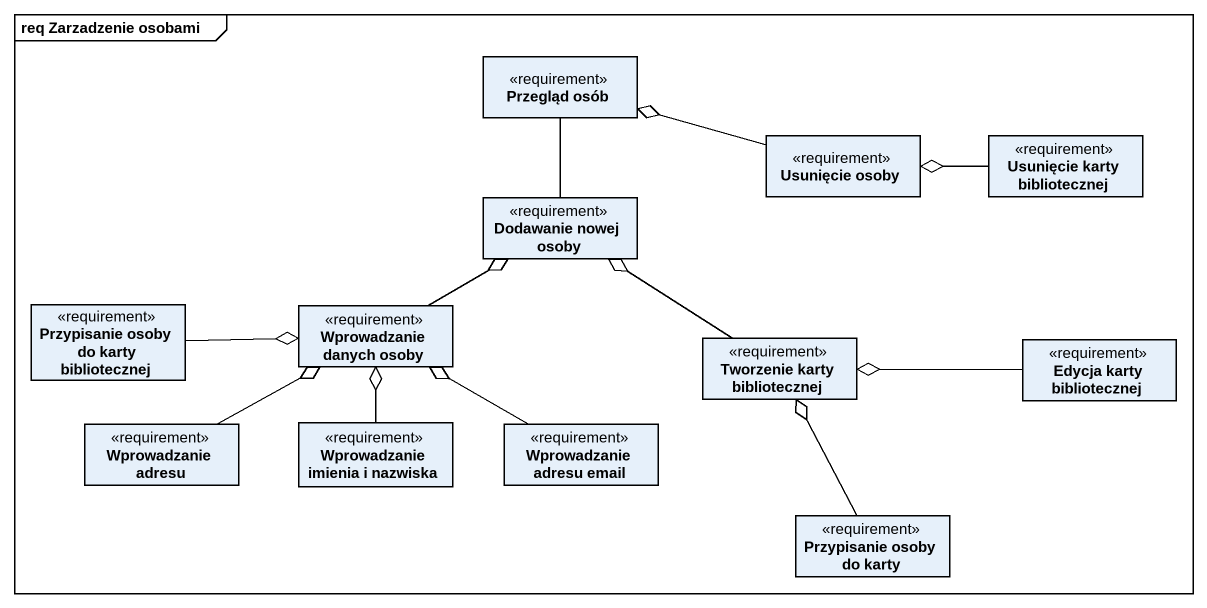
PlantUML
@startuml
mainframe req Zarzadzenie osobami
hide circle
hide empty members
class "Przegląd osób" as Przegląd_osób <<requirement>>
class "Usunięcie osoby" as Usunięcie_osoby <<requirement>>
class "Usunięcie karty bibliotecznej" as Usunięcie_karty <<requirement>>
class "Dodawanie nowej osoby" as Dodawanie_nowej_osoby <<requirement>>
class "Przypisanie osoby do karty bibliotecznej" as Przypisanie_osoby_do_karty <<requirement>>
class "Wprowadzanie danych osoby" as Wprowadzanie_danych_osoby <<requirement>>
class "Tworzenie karty bibliotecznej" as Tworzenie_karty <<requirement>>
class "Edycja karty bibliotecznej" as Edycja_karty_bibliotecznej <<requirement>>
class "Wprowadzanie adresu" as Wprowadzanie_adresu <<requirement>>
class "Wprowadzanie imienia i nazwiska" as Wprowadzanie_imienia_i <<requirement>>
class "Wprowadzanie adresu email" as Wprowadzanie_adresu_email <<requirement>>
class "Przypisanie osoby do karty" as Przypisanie_osoby_do_karty_2 <<requirement>>
Przegląd_osób -- Dodawanie_nowej_osoby
Usunięcie_osoby -left-o Przegląd_osób
Usunięcie_karty -left-o Usunięcie_osoby
Przypisanie_osoby_do_karty -right-o Wprowadzanie_danych_osoby
Wprowadzanie_danych_osoby -right-o Dodawanie_nowej_osoby
Tworzenie_karty -up-o Dodawanie_nowej_osoby
Edycja_karty_bibliotecznej -left-o Tworzenie_karty
Wprowadzanie_adresu -right-o Wprowadzanie_danych_osoby
Wprowadzanie_imienia_i -up-o Wprowadzanie_danych_osoby
Wprowadzanie_adresu_email -left-o Wprowadzanie_danych_osoby
Przypisanie_osoby_do_karty_2 -up-o Tworzenie_karty
@enduml
